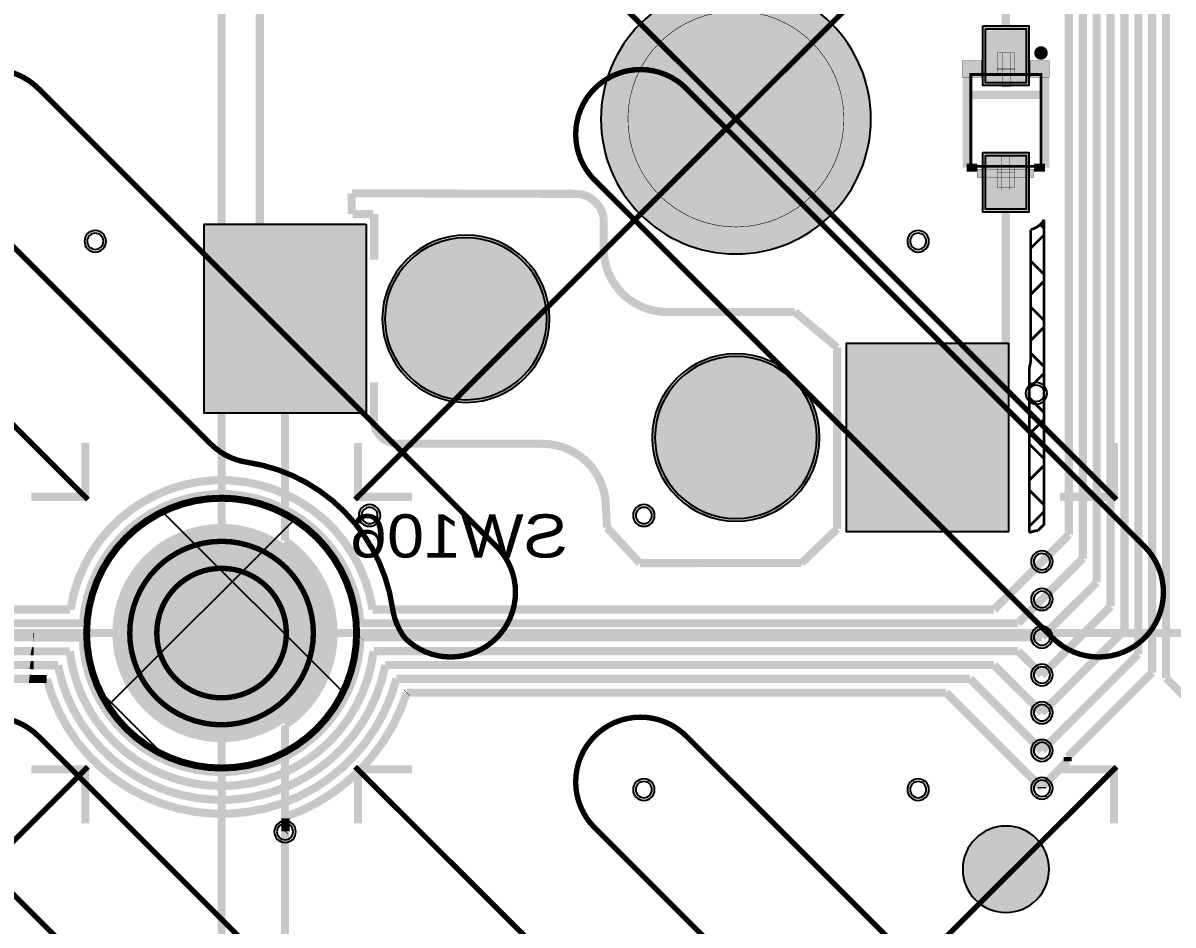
# Model space of a CAD drawing. Header units: millimetres. Extents: x -3 to 238, y -92 to 6.
# Drawn here: x 110.62 to 131.92, y -53.51 to -36.8 of the extents above; entities that cross this region are included whole.
import ezdxf
from ezdxf.enums import TextEntityAlignment as Align

# ---------------------------------------------------------------- set-up
doc = ezdxf.new("R2010")
doc.units = ezdxf.units.MM
doc.header["$MEASUREMENT"] = 0
for name, color, linetype, true_color in [('Bottom-Layer', 7, 'Continuous', 0x0000ff), ('Bottom-Paste-Mask-Layer', 7, 'Continuous', 0x800000), ('Bottom-Silkscreen-Layer', 7, 'Continuous', 0x66cc33), ('Bottom-Solder-Mask-Layer', 7, 'Continuous', 0xaa00ff), ('Component-Marking-Layer', 7, 'Continuous', 0x66ffcc), ('Component-Shape-Layer', 7, 'Continuous', 0x00cccc), ('Document-Layer', 7, 'Continuous', 0xffffff), ('F.Adhes', 7, 'Continuous', 0x9069e9), ('Hole-Layer', 7, 'Continuous', 0x222222), ('Multi-Layer', 7, 'Continuous', 0xc0c0c0), ('Pin-Floating-Layer', 7, 'Continuous', 0xff99ff), ('Pin-Soldering-Layer', 7, 'Continuous', 0xcc9999), ('Top-Layer', 7, 'Continuous', 0xff0000), ('Top-Paste-Mask-Layer', 7, 'Continuous', 0x808080), ('Top-Solder-Mask-Layer', 7, 'Continuous', 0x800080)]:
    doc.layers.add(name, color=color, linetype=linetype, true_color=true_color)
doc.styles.get("Standard").update_dxf_attribs({"font": 'arial.ttf'})

msp = doc.modelspace()

# ---------------------------------------------------------------- hatches: boundary and pattern name
at = {"layer": 'Bottom-Layer'}
for points in [[(121.325, -38.575, 1), (126.325, -38.575, 1)], [(128.45, -36.902), (129.2, -36.902), (129.2, -37.902), (128.45, -37.902)], [(128.45, -39.248), (129.2, -39.248), (129.2, -40.248), (128.45, -40.248)], [(116.975, -40.525), (116.975, -44.025), (113.975, -44.025), (113.975, -40.525)], [(117.275, -42.275, 1), (120.375, -42.275, 1)], [(128.875, -42.725), (128.875, -46.225), (125.875, -46.225), (125.875, -42.725)], [(122.275, -44.475, 1), (125.375, -44.475, 1)], [(128.025, -52.475, 1), (129.625, -52.475, 1)]]:
    msp.add_hatch(color=256, dxfattribs=at).paths.add_polyline_path(points)
at = {"layer": 'Bottom-Paste-Mask-Layer'}
for points in [[(121.325, -38.575, 1), (126.325, -38.575, 1)], [(128.45, -36.902), (129.2, -36.902), (129.2, -37.902), (128.45, -37.902)], [(128.45, -39.248), (129.2, -39.248), (129.2, -40.248), (128.45, -40.248)], [(116.975, -40.525), (116.975, -44.025), (113.975, -44.025), (113.975, -40.525)], [(117.275, -42.275, 1), (120.375, -42.275, 1)], [(128.875, -42.725), (128.875, -46.225), (125.875, -46.225), (125.875, -42.725)], [(122.275, -44.475, 1), (125.375, -44.475, 1)], [(128.025, -52.475, 1), (129.625, -52.475, 1)]]:
    msp.add_hatch(color=256, dxfattribs=at).paths.add_polyline_path(points)
at = {"layer": 'Bottom-Silkscreen-Layer'}
for points in [[(128.023, -37.8), (128.375, -37.8), (128.375, -37.495), (128.023, -37.495)], [(128.023, -37.8), (128.375, -37.8), (128.375, -37.495), (128.023, -37.495)], [(129.628, -37.8), (129.275, -37.8), (129.275, -37.495), (129.628, -37.495)], [(129.628, -37.8), (129.275, -37.8), (129.275, -37.495), (129.628, -37.495)]]:
    msp.add_hatch(color=256, dxfattribs=at).paths.add_polyline_path(points)
at = {"layer": 'Bottom-Solder-Mask-Layer'}
for points in [[(121.325, -38.575, 1), (126.325, -38.575, 1)], [(128.399, -36.851), (129.251, -36.851), (129.251, -37.953), (128.399, -37.953)], [(128.399, -39.197), (129.251, -39.197), (129.251, -40.299), (128.399, -40.299)], [(116.975, -40.525), (116.975, -44.025), (113.975, -44.025), (113.975, -40.525)], [(117.275, -42.275, 1), (120.375, -42.275, 1)], [(128.875, -42.725), (128.875, -46.225), (125.875, -46.225), (125.875, -42.725)], [(122.275, -44.475, 1), (125.375, -44.475, 1)], [(128.025, -52.475, 1), (129.625, -52.475, 1)]]:
    msp.add_hatch(color=256, dxfattribs=at).paths.add_polyline_path(points)
at = {"layer": 'Component-Marking-Layer'}
msp.add_hatch(color=256, dxfattribs=at).paths.add_polyline_path([(129.415, -37.35, 1), (129.535, -37.35, 1)])
msp.add_hatch(color=256, dxfattribs=at).paths.add_polyline_path([(129.415, -37.35, 1), (129.535, -37.35, 1)])
at = {"layer": 'Document-Layer'}
for points in [[(128.755, -37.35), (128.911, -37.35), (128.911, -37.974), (128.755, -37.974)], [(128.755, -37.35), (128.911, -37.35), (128.911, -37.974), (128.755, -37.974)], [(128.735, -39.89), (128.891, -39.89), (128.891, -39.266), (128.735, -39.266)], [(128.735, -39.89), (128.891, -39.89), (128.891, -39.266), (128.735, -39.266)], [(128.295, -39.658), (129.335, -39.658), (129.335, -39.502), (128.295, -39.502)], [(128.295, -39.658), (129.335, -39.658), (129.335, -39.502), (128.295, -39.502)]]:
    msp.add_hatch(color=256, dxfattribs=at).paths.add_polyline_path(points)
at = {"layer": 'Hole-Layer'}
for points in [[(121.325, -38.575, 1), (126.325, -38.575, 1)], [(117.325, -42.275, 1), (120.325, -42.275, 1)], [(122.325, -44.475, 1), (125.325, -44.475, 1)], [(128.025, -52.475, 1), (129.625, -52.475, 1)]]:
    msp.add_hatch(color=256, dxfattribs=at).paths.add_polyline_path(points)
at = {"layer": 'Multi-Layer'}
for points in [[(121.325, -38.575, 1), (126.325, -38.575, 1)], [(121.325, -38.575, 1), (126.325, -38.575, 1)], [(121.325, -38.575, 1), (126.325, -38.575, 1)], [(117.275, -42.275, 1), (120.375, -42.275, 1)], [(117.275, -42.275, 1), (120.375, -42.275, 1)], [(117.275, -42.275, 1), (120.375, -42.275, 1)], [(122.275, -44.475, 1), (125.375, -44.475, 1)], [(122.275, -44.475, 1), (125.375, -44.475, 1)], [(122.275, -44.475, 1), (125.375, -44.475, 1)], [(112.599, -48.099, 1), (115.999, -48.099, 1)], [(128.025, -52.475, 1), (129.625, -52.475, 1)], [(128.025, -52.475, 1), (129.625, -52.475, 1)], [(128.025, -52.475, 1), (129.625, -52.475, 1)]]:
    msp.add_hatch(color=256, dxfattribs=at).paths.add_polyline_path(points)
at = {"layer": 'Pin-Floating-Layer'}
for points in [[(128.665, -37.76), (128.985, -37.76), (128.985, -37.64), (128.665, -37.64)], [(128.665, -37.76), (128.985, -37.76), (128.985, -37.64), (128.665, -37.64)], [(128.665, -39.56), (128.985, -39.56), (128.985, -39.44), (128.665, -39.44)], [(128.665, -39.56), (128.985, -39.56), (128.985, -39.44), (128.665, -39.44)]]:
    msp.add_hatch(color=256, dxfattribs=at).paths.add_polyline_path(points)
at = {"layer": 'Pin-Soldering-Layer'}
for points in [[(128.665, -37.65), (128.985, -37.65), (128.985, -37.35), (128.665, -37.35)], [(128.665, -37.65), (128.985, -37.65), (128.985, -37.35), (128.665, -37.35)], [(128.665, -39.85), (128.985, -39.85), (128.985, -39.55), (128.665, -39.55)], [(128.665, -39.85), (128.985, -39.85), (128.985, -39.55), (128.665, -39.55)]]:
    msp.add_hatch(color=256, dxfattribs=at).paths.add_polyline_path(points)
at = {"layer": 'Top-Layer'}
for points in [[(121.325, -38.575, 1), (126.325, -38.575, 1)], [(117.275, -42.275, 1), (120.375, -42.275, 1)], [(122.275, -44.475, 1), (125.375, -44.475, 1)], [(128.025, -52.475, 1), (129.625, -52.475, 1)]]:
    msp.add_hatch(color=256, dxfattribs=at).paths.add_polyline_path(points)
h = msp.add_hatch(dxfattribs=at)
h.set_pattern_fill('ANSI37', color=256, style=0)
h.set_pattern_definition([(45, (0, 0), (-2.245064, 2.245064), []), (135, (0, 0), (-2.245064, -2.245064), [])])
h.paths.add_polyline_path([(111.8, -48.1, 1), (116.8, -48.1, 1)])
at = {"layer": 'Top-Paste-Mask-Layer'}
for points in [[(121.325, -38.575, 1), (126.325, -38.575, 1)], [(117.275, -42.275, 1), (120.375, -42.275, 1)], [(122.275, -44.475, 1), (125.375, -44.475, 1)], [(128.025, -52.475, 1), (129.625, -52.475, 1)]]:
    msp.add_hatch(color=256, dxfattribs=at).paths.add_polyline_path(points)
at = {"layer": 'Top-Solder-Mask-Layer'}
for points in [[(121.325, -38.575, 1), (126.325, -38.575, 1)], [(117.275, -42.275, 1), (120.375, -42.275, 1)], [(122.275, -44.475, 1), (125.375, -44.475, 1)], [(128.025, -52.475, 1), (129.625, -52.475, 1)]]:
    msp.add_hatch(color=256, dxfattribs=at).paths.add_polyline_path(points)

# ---------------------------------------------------------------- linework, layer by layer
at = {"layer": 'Bottom-Layer'}
for points, const_width in [([(129.992, -19.981), (129.992, -46.276)], 0.152), ([(130.249, -20.087), (130.249, -46.719)], 0.152), ([(130.506, -20.194), (130.506, -47.162)], 0.152), ([(130.763, -20.3), (130.763, -47.605)], 0.152), ([(131.02, -48.048), (131.02, -20.407)], 0.152), ([(131.277, -48.491), (131.277, -20.513)], 0.152), ([(131.534, -48.832), (131.534, -20.62)], 0.152), ([(131.791, -20.726), (131.791, -48.933)], 0.152), ([(115.007, -41.807), (115.007, -32.692)], 0.152), ([(128.825, -37.402), (128.825, -36.539)], 0.152), ([(128.825, -39.748), (128.825, -43.025)], 0.152), ([(129.462, -40.528), (129.533, -40.599)], 0.0508), ([(129.285, -40.97), (129.533, -40.722)], 0.0508), ([(129.285, -41.206), (129.533, -41.454)], 0.0508), ([(115.475, -42.275), (115.007, -41.807)], 0.152), ([(129.285, -41.824), (129.533, -41.576)], 0.0508), ([(129.285, -42.06), (129.533, -42.308)], 0.0508), ([(115.475, -46.389), (115.475, -42.275)], 0.152), ([(129.285, -42.678), (129.533, -42.43)], 0.0508), ([(128.825, -43.025), (127.375, -44.475)], 0.152), ([(129.285, -42.914), (129.533, -43.162)], 0.0508), ([(129.259, -43.558), (129.533, -43.284)], 0.0508), ([(129.259, -43.742), (129.533, -44.016)], 0.0508), ([(129.259, -44.412), (129.533, -44.139)], 0.0508), ([(129.259, -44.597), (129.533, -44.87)], 0.0508), ([(129.259, -45.267), (129.533, -44.993)], 0.0508), ([(129.259, -45.451), (129.533, -45.725)], 0.0508), ([(129.259, -46.121), (129.533, -45.847)], 0.0508), ([(129.992, -46.276), (129.492, -46.776)], 0.152), ([(130.249, -46.719), (129.492, -47.476)], 0.152), ([(130.506, -47.162), (129.492, -48.176)], 0.152), ([(130.763, -47.605), (129.492, -48.876)], 0.152), ([(129.492, -49.576), (131.02, -48.048)], 0.152), ([(129.492, -50.276), (131.277, -48.491)], 0.152), ([(129.968, -50.398), (131.534, -48.832)], 0.152), ([(131.791, -48.933), (133.758, -50.9)], 0.152), ([(115.475, -51.78), (115.475, -49.81)], 0.152), ([(129.492, -50.949), (129.968, -50.473)], 0.152), ([(129.968, -50.473), (129.968, -50.398)], 0.152), ([(129.492, -50.976), (129.492, -50.949)], 0.152), ([(115.475, -61.325), (115.475, -51.78)], 0.152)]:
    msp.add_lwpolyline(points, dxfattribs=dict(at, const_width=const_width))
msp.add_lwpolyline([(121.325, -38.575, 1), (126.325, -38.575), (126.325, -38.575, 1), (121.325, -38.575)], format="xyb", dxfattribs=at)
for points in [[(128.45, -36.902), (129.2, -36.902), (129.2, -37.902), (128.45, -37.902)], [(128.45, -39.248), (129.2, -39.248), (129.2, -40.248), (128.45, -40.248)], [(116.975, -40.525), (116.975, -44.025), (113.975, -44.025), (113.975, -40.525)], [(128.875, -42.725), (128.875, -46.225), (125.875, -46.225), (125.875, -42.725)]]:
    msp.add_lwpolyline(points, close=True, dxfattribs=at)
at = {"layer": 'Bottom-Layer', "const_width": 0.0508}
msp.add_lwpolyline([(129.285, -40.622, 0.21), (129.533, -40.439), (129.533, -46.086), (129.422, -46.197, 0.073), (129.258, -46.241, 0.011), (129.259, -46.225), (129.259, -43.177, 0.085), (129.285, -43.025)], format="xyb", close=True, dxfattribs=at)
at = {"layer": 'Bottom-Layer'}
for points in [[(117.275, -42.275, 1), (120.375, -42.275, 1)], [(122.275, -44.475, 1), (125.375, -44.475, 1)], [(128.025, -52.475, 1), (129.625, -52.475, 1)]]:
    msp.add_lwpolyline(points, format="xyb", close=True, dxfattribs=at)
at = {"layer": 'Bottom-Layer', "const_width": 0.152}
msp.add_lwpolyline([(115.475, -49.81, 0.526), (115.475, -46.389)], format="xyb", dxfattribs=at)
at = {"layer": 'Bottom-Paste-Mask-Layer'}
msp.add_lwpolyline([(121.325, -38.575, 1), (126.325, -38.575), (126.325, -38.575, 1), (121.325, -38.575)], format="xyb", dxfattribs=at)
for points in [[(128.45, -36.902), (129.2, -36.902), (129.2, -37.902), (128.45, -37.902)], [(128.45, -39.248), (129.2, -39.248), (129.2, -40.248), (128.45, -40.248)], [(116.975, -40.525), (116.975, -44.025), (113.975, -44.025), (113.975, -40.525)], [(128.875, -42.725), (128.875, -46.225), (125.875, -46.225), (125.875, -42.725)]]:
    msp.add_lwpolyline(points, close=True, dxfattribs=at)
for points in [[(117.275, -42.275, 1), (120.375, -42.275, 1)], [(122.275, -44.475, 1), (125.375, -44.475, 1)], [(128.025, -52.475, 1), (129.625, -52.475, 1)]]:
    msp.add_lwpolyline(points, format="xyb", close=True, dxfattribs=at)
at = {"layer": 'Bottom-Silkscreen-Layer', "const_width": 0.00508}
for points in [[(128.023, -37.8), (128.375, -37.8), (128.375, -37.495), (128.023, -37.495)], [(128.023, -37.8), (128.375, -37.8), (128.375, -37.495), (128.023, -37.495)], [(129.628, -37.8), (129.275, -37.8), (129.275, -37.495), (129.628, -37.495)], [(129.628, -37.8), (129.275, -37.8), (129.275, -37.495), (129.628, -37.495)]]:
    msp.add_lwpolyline(points, close=True, dxfattribs=at)
at = {"layer": 'Bottom-Silkscreen-Layer'}
for points, const_width in [([(128.099, -37.724), (128.099, -39.476)], 0.152), ([(128.099, -37.724), (128.099, -39.476)], 0.152), ([(129.551, -37.724), (129.551, -39.476)], 0.152), ([(129.551, -37.724), (129.551, -39.476)], 0.152), ([(128.099, -38.128), (129.551, -38.128)], 0.152), ([(128.099, -38.128), (129.551, -38.128)], 0.152), ([(128.099, -39.476), (128.295, -39.476)], 0.152), ([(128.099, -39.476), (128.295, -39.476)], 0.152), ([(129.551, -39.476), (129.345, -39.476)], 0.152), ([(129.551, -39.476), (129.345, -39.476)], 0.152), ([(116.71, -40.337), (116.71, -39.954)], 0.15), ([(116.71, -40.337), (116.71, -39.954)], 0.15), ([(120.904, -39.962), (116.717, -39.95)], 0.15), ([(120.904, -39.962), (116.717, -39.95)], 0.15), ([(117.109, -40.337), (116.727, -40.337)], 0.15), ([(117.109, -40.337), (116.727, -40.337)], 0.15), ([(117.125, -40.337), (117.125, -41.181)], 0.15), ([(117.125, -40.337), (117.125, -41.181)], 0.15), ([(121.375, -40.404), (121.375, -40.975)], 0.15), ([(121.375, -40.404), (121.375, -40.975)], 0.15), ([(124.915, -42.15), (122.55, -42.15)], 0.15), ([(124.915, -42.15), (122.55, -42.15)], 0.15), ([(125.7, -42.806), (124.915, -42.15)], 0.15), ([(125.7, -42.806), (124.915, -42.15)], 0.15), ([(125.7, -42.806), (125.7, -46.171)], 0.15), ([(125.7, -42.806), (125.7, -46.171)], 0.15), ([(117.125, -43.455), (117.119, -44.188)], 0.15), ([(117.125, -43.455), (117.119, -44.188)], 0.15), ([(120.241, -44.592), (117.577, -44.59)], 0.15), ([(120.241, -44.592), (117.577, -44.59)], 0.15), ([(121.416, -45.767), (121.438, -46.144)], 0.15), ([(121.416, -45.767), (121.438, -46.144)], 0.15), ([(121.438, -46.144), (122.047, -46.805)], 0.15), ([(121.438, -46.144), (122.047, -46.805)], 0.15), ([(125.041, -46.8), (125.7, -46.171)], 0.15), ([(125.041, -46.8), (125.7, -46.171)], 0.15), ([(125.041, -46.8), (122.047, -46.805)], 0.15), ([(125.041, -46.8), (122.047, -46.805)], 0.15)]:
    msp.add_lwpolyline(points, dxfattribs=dict(at, const_width=const_width))
at = {"layer": 'Bottom-Silkscreen-Layer', "const_width": 0.15}
for points in [[(120.904, -39.962, -0.338), (121.375, -40.404)], [(120.904, -39.962, -0.338), (121.375, -40.404)], [(122.55, -42.15, -0.414), (121.375, -40.975)], [(122.55, -42.15, -0.414), (121.375, -40.975)], [(117.577, -44.59, -0.369), (117.12, -44.214)], [(117.577, -44.59, -0.369), (117.12, -44.214)], [(120.241, -44.592, -0.414), (121.416, -45.767)], [(120.241, -44.592, -0.414), (121.416, -45.767)]]:
    msp.add_lwpolyline(points, format="xyb", dxfattribs=at)
at = {"layer": 'Bottom-Solder-Mask-Layer'}
msp.add_lwpolyline([(121.325, -38.575, 1), (126.325, -38.575), (126.325, -38.575, 1), (121.325, -38.575)], format="xyb", dxfattribs=at)
for points in [[(128.399, -36.851), (129.251, -36.851), (129.251, -37.953), (128.399, -37.953)], [(128.399, -39.197), (129.251, -39.197), (129.251, -40.299), (128.399, -40.299)], [(116.975, -40.525), (116.975, -44.025), (113.975, -44.025), (113.975, -40.525)], [(128.875, -42.725), (128.875, -46.225), (125.875, -46.225), (125.875, -42.725)]]:
    msp.add_lwpolyline(points, close=True, dxfattribs=at)
for points in [[(117.275, -42.275, 1), (120.375, -42.275, 1)], [(122.275, -44.475, 1), (125.375, -44.475, 1)], [(128.025, -52.475, 1), (129.625, -52.475, 1)]]:
    msp.add_lwpolyline(points, format="xyb", close=True, dxfattribs=at)
at = {"layer": 'Component-Marking-Layer', "const_width": 0.129}
msp.add_lwpolyline([(129.415, -37.35, 1), (129.535, -37.35), (129.535, -37.35, 1), (129.415, -37.35)], format="xyb", dxfattribs=at)
msp.add_lwpolyline([(129.415, -37.35, 1), (129.535, -37.35), (129.535, -37.35, 1), (129.415, -37.35)], format="xyb", dxfattribs=at)
at = {"layer": 'Component-Shape-Layer', "const_width": 0.0508}
msp.add_lwpolyline([(128.175, -39.45), (129.475, -39.45), (129.475, -37.75), (128.175, -37.75)], close=True, dxfattribs=at)
msp.add_lwpolyline([(128.175, -39.45), (129.475, -39.45), (129.475, -37.75), (128.175, -37.75)], close=True, dxfattribs=at)
at = {"layer": 'Document-Layer'}
for points, const_width in [([(114.3, -29.05), (114.3, -48.1)], 0.15), ([(114.3, -48.1), (114.3, -29.05)], 0.15), ([(114.3, -29.05), (114.3, -48.1)], 0.15), ([(114.3, -48.1), (114.3, -29.05)], 0.15), ([(97.723, -31.524), (111.824, -45.624)], 0.1), ([(116.773, -31.524), (130.874, -45.624)], 0.1), ([(116.773, -45.624), (130.874, -31.524)], 0.1), ([(111.775, -45.575), (111.775, -44.575)], 0.15), ([(111.775, -45.575), (111.775, -44.575)], 0.15), ([(116.825, -44.575), (116.825, -45.575)], 0.15), ([(116.825, -44.575), (116.825, -45.575)], 0.15), ([(130.825, -45.575), (130.825, -44.575)], 0.15), ([(130.825, -45.575), (130.825, -44.575)], 0.15), ([(110.775, -45.575), (111.775, -45.575)], 0.15), ([(110.775, -45.575), (111.775, -45.575)], 0.15), ([(116.825, -45.575), (117.825, -45.575)], 0.15), ([(116.825, -45.575), (117.825, -45.575)], 0.15), ([(129.825, -45.575), (130.825, -45.575)], 0.15), ([(129.825, -45.575), (130.825, -45.575)], 0.15), ([(114.3, -48.1), (95.25, -48.1)], 0.15), ([(95.25, -48.1), (114.3, -48.1)], 0.15), ([(114.3, -48.1), (95.25, -48.1)], 0.15), ([(95.25, -48.1), (114.3, -48.1)], 0.15), ([(133.35, -48.1), (114.3, -48.1)], 0.15), ([(114.3, -48.1), (114.3, -67.15)], 0.15), ([(114.3, -48.1), (133.35, -48.1)], 0.15), ([(114.3, -67.15), (114.3, -48.1)], 0.15), ([(133.35, -48.1), (114.3, -48.1)], 0.15), ([(114.3, -48.1), (114.3, -67.15)], 0.15), ([(114.3, -48.1), (133.35, -48.1)], 0.15), ([(114.3, -67.15), (114.3, -48.1)], 0.15), ([(97.723, -64.674), (111.824, -50.575)], 0.1), ([(111.775, -50.625), (110.775, -50.625)], 0.15), ([(111.775, -50.625), (110.775, -50.625)], 0.15), ([(111.775, -50.625), (111.775, -51.625)], 0.15), ([(111.775, -50.625), (111.775, -51.625)], 0.15), ([(116.773, -64.674), (130.874, -50.575)], 0.1), ([(116.773, -50.575), (130.874, -64.674)], 0.1), ([(116.825, -50.625), (117.825, -50.625)], 0.15), ([(116.825, -51.625), (116.825, -50.625)], 0.15), ([(116.825, -50.625), (117.825, -50.625)], 0.15), ([(116.825, -51.625), (116.825, -50.625)], 0.15), ([(130.825, -50.625), (129.825, -50.625)], 0.15), ([(130.825, -50.625), (129.825, -50.625)], 0.15), ([(130.825, -50.625), (130.825, -51.625)], 0.15), ([(130.825, -50.625), (130.825, -51.625)], 0.15)]:
    msp.add_lwpolyline(points, dxfattribs=dict(at, const_width=const_width))
for points, const_width in [([(121.825, -38.575, 1), (125.825, -38.575), (125.825, -38.575, 1), (121.825, -38.575)], 0.01), ([(121.825, -38.575, 1), (125.825, -38.575), (125.825, -38.575, 1), (121.825, -38.575)], 0.01), ([(112.599, -48.099, 1), (115.999, -48.099), (115.999, -48.099, 1), (112.599, -48.099)], 0.1), ([(113.099, -48.099, 1), (115.499, -48.099), (115.499, -48.099, 1), (113.099, -48.099)], 0.1)]:
    msp.add_lwpolyline(points, format="xyb", dxfattribs=dict(at, const_width=const_width))
at = {"layer": 'Document-Layer', "const_width": 0.00508}
for points in [[(128.755, -37.35), (128.911, -37.35), (128.911, -37.974), (128.755, -37.974)], [(128.755, -37.35), (128.911, -37.35), (128.911, -37.974), (128.755, -37.974)], [(128.735, -39.89), (128.891, -39.89), (128.891, -39.266), (128.735, -39.266)], [(128.735, -39.89), (128.891, -39.89), (128.891, -39.266), (128.735, -39.266)], [(128.295, -39.658), (129.335, -39.658), (129.335, -39.502), (128.295, -39.502)], [(128.295, -39.658), (129.335, -39.658), (129.335, -39.502), (128.295, -39.502)]]:
    msp.add_lwpolyline(points, close=True, dxfattribs=at)
at = {"layer": 'Document-Layer', "const_width": 0.1}
for points in [[(117.694, -48.191, 1), (119.391, -46.494), (110.906, -38.009, 1), (109.209, -39.706), (114.099, -44.596, 0.161), (114.771, -44.934, -0.331), (117.466, -47.642, 0.126)], [(131.391, -46.494), (122.906, -38.009, 1), (121.209, -39.706), (129.694, -48.191, 1)], [(110.906, -50.009, 1), (109.209, -51.706), (117.694, -60.191, 1), (119.391, -58.494)], [(131.391, -58.494), (122.906, -50.009, 1), (121.209, -51.706), (129.694, -60.191, 1)]]:
    msp.add_lwpolyline(points, format="xyb", close=True, dxfattribs=at)
at = {"layer": 'F.Adhes', "const_width": 0.15}
for points in [[(111.775, -45.575), (111.775, -44.575)], [(111.775, -45.575), (111.775, -44.575)], [(111.775, -45.575), (111.775, -44.575)], [(111.775, -45.575), (111.775, -44.575)], [(116.825, -44.575), (116.825, -45.575)], [(116.825, -45.575), (116.825, -44.575)], [(116.825, -44.575), (116.825, -45.575)], [(116.825, -45.575), (116.825, -44.575)], [(130.825, -45.575), (130.825, -44.575)], [(130.825, -45.575), (130.825, -44.575)], [(130.825, -45.575), (130.825, -44.575)], [(130.825, -45.575), (130.825, -44.575)], [(110.775, -45.575), (111.775, -45.575)], [(110.775, -45.575), (111.775, -45.575)], [(110.775, -45.575), (111.775, -45.575)], [(110.775, -45.575), (111.775, -45.575)], [(116.825, -45.575), (117.825, -45.575)], [(117.825, -45.575), (116.825, -45.575)], [(116.825, -45.575), (117.825, -45.575)], [(117.825, -45.575), (116.825, -45.575)], [(129.825, -45.575), (130.825, -45.575)], [(129.825, -45.575), (130.825, -45.575)], [(129.825, -45.575), (130.825, -45.575)], [(129.825, -45.575), (130.825, -45.575)]]:
    msp.add_lwpolyline(points, dxfattribs=at)
at = {"layer": 'Hole-Layer'}
msp.add_lwpolyline([(121.325, -38.575, 1), (126.325, -38.575), (126.325, -38.575, 1), (121.325, -38.575)], format="xyb", dxfattribs=at)
for points in [[(111.81, -40.84, 1), (112.11, -40.84, 1)], [(117.325, -42.275, 1), (120.325, -42.275, 1)], [(127.05, -40.84, 1), (127.35, -40.84, 1)], [(122.325, -44.475, 1), (125.325, -44.475, 1)], [(129.239, -43.657, 1), (129.539, -43.657, 1)], [(116.89, -45.92, 1), (117.19, -45.92, 1)], [(121.97, -45.92, 1), (122.27, -45.92, 1)], [(129.342, -46.776, 1), (129.642, -46.776, 1)], [(129.342, -47.476, 1), (129.642, -47.476, 1)], [(129.342, -48.176, 1), (129.642, -48.176, 1)], [(129.342, -48.876, 1), (129.642, -48.876, 1)], [(129.342, -49.576, 1), (129.642, -49.576, 1)], [(129.342, -50.276, 1), (129.642, -50.276, 1)], [(121.97, -51, 1), (122.27, -51, 1)], [(127.05, -51, 1), (127.35, -51, 1)], [(129.342, -50.976, 1), (129.642, -50.976, 1)], [(115.325, -51.78, 1), (115.625, -51.78, 1)], [(128.025, -52.475, 1), (129.625, -52.475, 1)]]:
    msp.add_lwpolyline(points, format="xyb", close=True, dxfattribs=at)
at = {"layer": 'Multi-Layer'}
for points in [[(121.325, -38.575, 1), (126.325, -38.575), (126.325, -38.575, 1), (121.325, -38.575)], [(121.325, -38.575, 1), (126.325, -38.575), (126.325, -38.575, 1), (121.325, -38.575)], [(121.325, -38.575, 1), (126.325, -38.575), (126.325, -38.575, 1), (121.325, -38.575)], [(111.76, -40.84, 1), (112.16, -40.84), (112.16, -40.84, 1), (111.76, -40.84)], [(127, -40.84, 1), (127.4, -40.84), (127.4, -40.84, 1), (127, -40.84)], [(129.189, -43.657, 1), (129.589, -43.657), (129.589, -43.657, 1), (129.189, -43.657)], [(116.84, -45.92, 1), (117.24, -45.92), (117.24, -45.92, 1), (116.84, -45.92)], [(121.92, -45.92, 1), (122.32, -45.92), (122.32, -45.92, 1), (121.92, -45.92)], [(129.292, -46.776, 1), (129.692, -46.776), (129.692, -46.776, 1), (129.292, -46.776)], [(129.292, -47.476, 1), (129.692, -47.476), (129.692, -47.476, 1), (129.292, -47.476)], [(129.292, -48.176, 1), (129.692, -48.176), (129.692, -48.176, 1), (129.292, -48.176)], [(129.292, -48.876, 1), (129.692, -48.876), (129.692, -48.876, 1), (129.292, -48.876)], [(129.292, -49.576, 1), (129.692, -49.576), (129.692, -49.576, 1), (129.292, -49.576)], [(129.292, -50.276, 1), (129.692, -50.276), (129.692, -50.276, 1), (129.292, -50.276)], [(121.92, -51, 1), (122.32, -51), (122.32, -51, 1), (121.92, -51)], [(127, -51, 1), (127.4, -51), (127.4, -51, 1), (127, -51)], [(129.292, -50.976, 1), (129.692, -50.976), (129.692, -50.976, 1), (129.292, -50.976)], [(115.275, -51.78, 1), (115.675, -51.78), (115.675, -51.78, 1), (115.275, -51.78)]]:
    msp.add_lwpolyline(points, format="xyb", dxfattribs=at)
for points in [[(117.275, -42.275, 1), (120.375, -42.275, 1)], [(117.275, -42.275, 1), (120.375, -42.275, 1)], [(117.275, -42.275, 1), (120.375, -42.275, 1)], [(122.275, -44.475, 1), (125.375, -44.475, 1)], [(122.275, -44.475, 1), (125.375, -44.475, 1)], [(122.275, -44.475, 1), (125.375, -44.475, 1)], [(128.025, -52.475, 1), (129.625, -52.475, 1)], [(128.025, -52.475, 1), (129.625, -52.475, 1)], [(128.025, -52.475, 1), (129.625, -52.475, 1)]]:
    msp.add_lwpolyline(points, format="xyb", close=True, dxfattribs=at)
at = {"layer": 'Multi-Layer', "const_width": 0.645}
msp.add_lwpolyline([(112.599, -48.099, 1), (115.999, -48.099), (115.999, -48.099, 1), (112.599, -48.099)], format="xyb", dxfattribs=at)
at = {"layer": 'Pin-Floating-Layer', "const_width": 0.00508}
for points in [[(128.665, -37.76), (128.985, -37.76), (128.985, -37.64), (128.665, -37.64)], [(128.665, -37.76), (128.985, -37.76), (128.985, -37.64), (128.665, -37.64)], [(128.665, -39.56), (128.985, -39.56), (128.985, -39.44), (128.665, -39.44)], [(128.665, -39.56), (128.985, -39.56), (128.985, -39.44), (128.665, -39.44)]]:
    msp.add_lwpolyline(points, close=True, dxfattribs=at)
at = {"layer": 'Pin-Soldering-Layer', "const_width": 0.00508}
for points in [[(128.665, -37.65), (128.985, -37.65), (128.985, -37.35), (128.665, -37.35)], [(128.665, -37.65), (128.985, -37.65), (128.985, -37.35), (128.665, -37.35)], [(128.665, -39.85), (128.985, -39.85), (128.985, -39.55), (128.665, -39.55)], [(128.665, -39.85), (128.985, -39.85), (128.985, -39.55), (128.665, -39.55)]]:
    msp.add_lwpolyline(points, close=True, dxfattribs=at)
at = {"layer": 'Top-Layer'}
msp.add_lwpolyline([(121.325, -38.575, 1), (126.325, -38.575), (126.325, -38.575, 1), (121.325, -38.575)], format="xyb", dxfattribs=at)
for points in [[(117.275, -42.275, 1), (120.375, -42.275, 1)], [(122.275, -44.475, 1), (125.375, -44.475, 1)], [(128.025, -52.475, 1), (129.625, -52.475, 1)]]:
    msp.add_lwpolyline(points, format="xyb", close=True, dxfattribs=at)
for points, const_width in [([(117.099, -47.662, 0.856), (111.501, -47.662)], 0.152), ([(116.87, -47.919, 0.932), (111.731, -47.919)], 0.152), ([(111.8, -48.1, 1), (116.8, -48.1), (116.8, -48.1, 1), (111.8, -48.1)], 0.129), ([(110.815, -48.178, 0.199), (110.81, -48.176)], 0.152), ([(110.815, -48.178, 0.199), (110.82, -48.18)], 0.152), ([(111.725, -48.18, 0.969), (116.875, -48.18)], 0.152), ([(110.773, -48.433, 0.044), (110.82, -48.437)], 0.152), ([(111.487, -48.437, 0.888), (117.114, -48.433)], 0.152), ([(110.754, -48.69, 0.032), (110.82, -48.694)], 0.152), ([(111.268, -48.694, 0.824), (117.333, -48.69)], 0.152), ([(110.739, -48.947, 0.026), (110.82, -48.951)], 0.152), ([(111.063, -48.951, 0.772), (117.538, -48.947)], 0.152), ([(115.485, -51.504, 0.235), (117.729, -49.21)], 0.152)]:
    msp.add_lwpolyline(points, format="xyb", dxfattribs=dict(at, const_width=const_width))
at = {"layer": 'Top-Layer', "const_width": 0.152}
for points in [[(129.492, -46.776), (128.607, -47.662)], [(129.05, -47.919), (129.492, -47.476)], [(111.501, -47.662), (1.53, -47.662)], [(128.607, -47.662), (117.099, -47.662)], [(20.454, -47.919), (111.731, -47.919)], [(116.87, -47.919), (129.05, -47.919)], [(110.81, -48.176), (39.539, -48.176)], [(111.725, -48.18), (110.82, -48.18)], [(116.879, -48.176), (116.875, -48.18)], [(129.492, -48.176), (116.879, -48.176)], [(110.773, -48.433), (58.554, -48.433)], [(111.487, -48.437), (110.82, -48.437)], [(129.049, -48.433), (117.114, -48.433)], [(129.492, -48.876), (129.049, -48.433)], [(110.754, -48.69), (77.606, -48.69)], [(111.268, -48.694), (110.82, -48.694)], [(128.606, -48.69), (117.333, -48.69)], [(129.492, -49.576), (128.606, -48.69)], [(110.739, -48.947), (96.661, -48.947)], [(111.063, -48.951), (110.82, -48.951)], [(128.163, -48.947), (117.538, -48.947)], [(129.492, -50.276), (128.163, -48.947)], [(117.735, -49.204), (117.729, -49.21)], [(127.72, -49.204), (117.735, -49.204)], [(129.492, -50.976), (127.72, -49.204)], [(115.485, -51.77), (115.485, -51.535)], [(115.475, -51.78), (115.485, -51.77)]]:
    msp.add_lwpolyline(points, dxfattribs=at)
at = {"layer": 'Top-Paste-Mask-Layer'}
msp.add_lwpolyline([(121.325, -38.575, 1), (126.325, -38.575), (126.325, -38.575, 1), (121.325, -38.575)], format="xyb", dxfattribs=at)
for points in [[(117.275, -42.275, 1), (120.375, -42.275, 1)], [(122.275, -44.475, 1), (125.375, -44.475, 1)], [(128.025, -52.475, 1), (129.625, -52.475, 1)]]:
    msp.add_lwpolyline(points, format="xyb", close=True, dxfattribs=at)
at = {"layer": 'Top-Solder-Mask-Layer'}
msp.add_lwpolyline([(121.325, -38.575, 1), (126.325, -38.575), (126.325, -38.575, 1), (121.325, -38.575)], format="xyb", dxfattribs=at)
for points in [[(117.275, -42.275, 1), (120.375, -42.275, 1)], [(122.275, -44.475, 1), (125.375, -44.475, 1)], [(128.025, -52.475, 1), (129.625, -52.475, 1)]]:
    msp.add_lwpolyline(points, format="xyb", close=True, dxfattribs=at)

# ---------------------------------------------------------------- texts
at = {"layer": 'Bottom-Silkscreen-Layer', "text_generation_flag": 2, "width": 1.1}
msp.add_text('SW106', height=0.8001, dxfattribs=at).set_placement((118.697, -46.3), align=Align.MIDDLE_CENTER)

doc.saveas('drawing.dxf')
